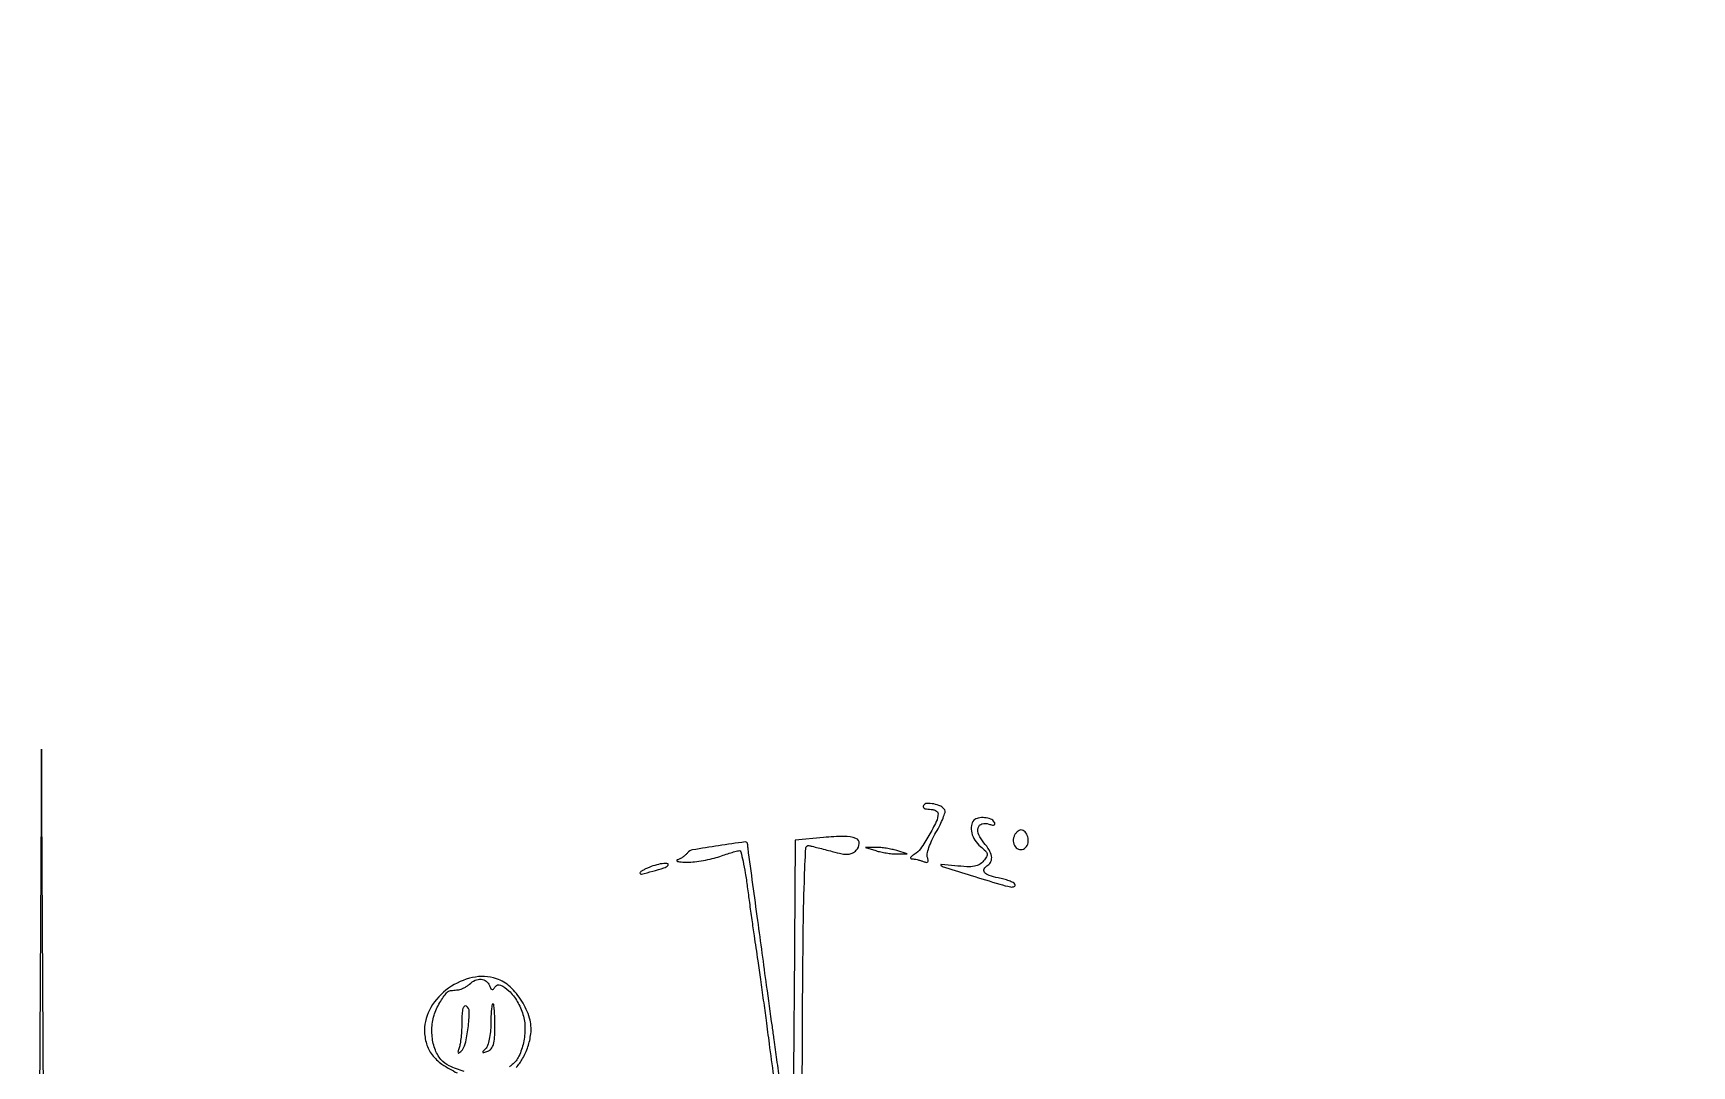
# Model space of a CAD drawing. Extents: x 24 to 1546, y 0 to 2379.
# Drawn here: x 1145.5 to 1546, y 900 to 1149.5 of the extents above; entities that cross this region are included whole.
import ezdxf

# ---------------------------------------------------------------- set-up
doc = ezdxf.new("R2010")
doc.units = 0
doc.header["$MEASUREMENT"] = 0
doc.layers.get('0').update_dxf_attribs({"linetype": 'CONTINUOUS'})

msp = doc.modelspace()

# ---------------------------------------------------------------- linework, layer by layer
for points in [[(1448.974176, 595.301221, -0.000037), (1448.971655, 720.569876, -0.000031), (1448.986281, 846.00559, -0.414161)], [(1325.836586, 896.0634, 0.00016), (1325.087219, 901.513351, 0.000159), (1324.418469, 906.354078, 0.000545), (1323.979339, 909.5, -0.001045), (1322.608253, 919.394636, -0.000281), (1320.471571, 935.120878, -0.000034), (1318.111134, 952.576294, -0.018645), (1318.00807, 953.634847, 0.436326), (1317.437812, 954.103754, 0.003536), (1311.014453, 953.187108, 0.004973), (1304.737634, 952.182101, 0.181789), (1303.5, 951.459669, -0.044179), (1303.008067, 950.953445, -0.027675), (1302.353125, 950.449248, -0.027689), (1301.647267, 950.020961, -0.044585), (1301, 949.746613, 0.406994), (1300.904697, 949.566189, 0.274871), (1301.088513, 949.395896, 0.039277), (1301.995991, 949.275205, 0.011407), (1303.407704, 949.231579, 0.028757), (1305.19073, 949.319763, 0.016281), (1307.333126, 949.620526, 0.016214), (1309.480053, 950.065706, 0.025581), (1311.28343, 950.6, -0.005625), (1312.859414, 951.136179, -0.007359), (1314.312323, 951.58875, -0.005601), (1315.534749, 951.935039, -0.066308), (1316.022438, 952, -0.344823), (1316.365934, 951.731141, -0.006877), (1316.901944, 949.429688, -0.013246), (1317.441093, 946.604606, -0.008121), (1317.93384, 943.25, 0.00141), (1318.438552, 939.460911, 0.001069), (1319.012718, 935.307812, 0.001081), (1319.568288, 931.412745, 0.002522), (1320.005179, 928.5, -0.002834), (1320.464707, 925.423226, -0.000928), (1321.107723, 920.884375, -0.000925), (1321.802906, 915.842846, -0.001045), (1322.451264, 911, 0.000684), (1323.203137, 905.353021, 0.000276), (1324.244402, 897.64574, 0.000273)], [(1330.979825, 862), (1331.239912, 907.75, -0.001033), (1331.426971, 931.880208, -0.006163), (1331.705745, 944.466939, -0.004017), (1332.05363, 952.646615, -0.459637), (1332.808268, 953.230577, -0.009604), (1333.565069, 953.059508, -0.001617), (1335.005477, 952.699757, -0.001769), (1336.69559, 952.265459, -0.001571), (1338.450986, 951.801866, 0.014955), (1340.79987, 951.248335, 0.063313), (1342.238258, 951.140151, 0.102516), (1343.288551, 951.414727, 0.081524), (1344.242597, 952.099739, 0.188764), (1344.957356, 953.73414, 0.319546), (1344.17488, 954.929864, 0.096362), (1341.31881, 955.451424, 0.021755), (1336.368396, 955.178828), (1329.5, 954.5), (1329.23561, 916.568943, -0.000814), (1329.110354, 902.001601, -0.00134), (1328.951359, 889.682609, -0.000103)], [(1262.158722, 899.64485, 0.054783), (1263.686273, 901.756225, 0.0494), (1264.96162, 904.626413, 0.048343), (1265.660703, 907.711901, 0.104383), (1265.345773, 911.552627, 0.066623), (1263.500234, 915.65356, 0.066869), (1260.652279, 919.107967, 0.107667), (1257.38039, 921.039475, 0.133469), (1251.605485, 921.348174, 0.102698), (1245.808784, 918.782823, 0.103073), (1241.528035, 914.132616, 0.135478), (1240, 908.596713, 0.070768), (1240.459589, 905.365845, 0.093325), (1241.800757, 902.717145, 0.079078), (1244.209877, 900.435893, 0.037675), (1247.913437, 898.290708, -0.008086)], [(1249.528153, 898.676332, -0.034126), (1245.950008, 900.023867, -0.112894), (1243.963031, 901.544545, -0.090352), (1242.475771, 904.187818, -0.065854), (1241.801937, 907.498704, -0.063632), (1242.004175, 910.991847, -0.071828), (1243.08712, 914.170769, -0.017387), (1243.906818, 915.648261, -0.023487), (1244.754579, 916.919226, -0.021665), (1245.531242, 917.882538, -0.176036), (1246.020324, 918.15, -0.006779), (1246.484505, 918.214644, -0.00329), (1247.079408, 918.285312, -0.003262), (1247.69992, 918.350791, -0.004695), (1248.25, 918.4, 0.06899), (1248.823316, 918.526756, 0.032034), (1249.520982, 918.837813, 0.030975), (1250.223689, 919.264188, 0.037598), (1250.821429, 919.75, -0.083784), (1252.214202, 920.683447, -0.123627), (1253.656006, 920.941743, -0.147227), (1254.874052, 920.481747, -0.138613), (1255.670548, 919.416154, 0.028479), (1256.01678, 918.647768, 0.228312), (1256.319185, 918.421872, 0.270854), (1256.646964, 918.536482, 0.037978), (1257.086493, 919.139949, -0.375662), (1258.370409, 919.535031, -0.091928), (1260.348356, 918.171598, -0.062269), (1262.38599, 915.543745, -0.05942), (1263.752656, 912.45426, -0.072856), (1264.253416, 909.192352, -0.05471), (1263.881552, 905.574915, -0.057167), (1262.792282, 902.352392, -0.120622), (1261.142754, 900.313626, 0.026427), (1260.516748, 899.782806, 0.125903)]]:
    msp.add_lwpolyline(points, format="xyb")
msp.add_lwpolyline([(1148.021706, 892), (1147.749706, 934.25), (1147.477706, 976.5), (1147.238853, 934.25), (1147, 892)])
for points in [[(1360.441979, 962.90612, 0.229469), (1360.406779, 962.563729, 0.171247), (1360.651306, 962.266173, 0.093288), (1361.190807, 962.064536, 0.042935), (1361.940983, 962, -0.048529), (1362.728963, 961.92334, -0.068529), (1363.395164, 961.694548, -0.088713), (1363.843886, 961.357224, -0.189526), (1364, 960.960162, -0.112284), (1363.555142, 959.004193, -0.019863), (1361.78356, 955.658563, -0.02), (1359.750362, 952.463331, -0.109625), (1358.257034, 951.084036, 0.02743), (1357.653426, 950.686677, 0.106435), (1357.359291, 950.352455, 0.352377), (1357.395675, 950.137887, 0.176608), (1357.668213, 950.030409, -0.03526), (1358.228045, 949.976208, -0.015337), (1358.961244, 949.829351, -0.015089), (1359.734052, 949.624987, -0.019429), (1360.429553, 949.388659, 0.039298), (1361.156591, 949.173402, 0.24469), (1361.519108, 949.273986, 0.259165), (1361.63159, 949.621514, 0.043091), (1361.430007, 950.321804, -0.146142), (1361.363086, 951.198589, -0.028373), (1361.792462, 952.745326, -0.027979), (1362.521719, 954.552993, -0.022677), (1363.496164, 956.403242, 0.016758), (1364.473784, 958.207408, 0.023888), (1365.208902, 959.874541, 0.021416), (1365.674116, 961.256551, 0.211955), (1365.593082, 961.849391, 0.1447), (1364.626052, 962.714484, 0.060091), (1362.947202, 963.275267, 0.062068), (1361.291186, 963.405303, 0.247795)], [(1372.666667, 959.333333, 0.163985), (1372.031251, 958.051861, 0.094356), (1372.123338, 956.313074, 0.081877), (1372.898762, 954.501565, 0.080748), (1374.217567, 953.024908, -0.023037), (1375.425144, 951.951331, -0.145751), (1375.821234, 951.240788, -0.18722), (1375.712315, 950.525314, -0.0429), (1375.001894, 949.502282, -0.090239), (1374.00275, 948.663986, -0.088791), (1372.766772, 948.225421, -0.053618), (1370.973682, 948.123605, -0.013276), (1368.034327, 948.350279, 0.006369), (1364.783454, 948.646201, 0.793722), (1364.708633, 948.410218, 0.058219), (1365.813404, 947.917224, 0.001046), (1372, 945.994489, 0.001834), (1378.899132, 943.893799, 0.023771), (1381.505664, 943.243858, 0.15891), (1382.409234, 943.351297, 0.449826), (1382.570062, 943.886637, 0.140047), (1382.149135, 944.270163, 0.024227), (1381.151688, 944.70631, 0.024702), (1379.895482, 945.114776, 0.019886), (1378.511045, 945.43195, -0.034007), (1376.331067, 945.996568, -0.141811), (1375.225213, 946.75827, -0.308932), (1375.150785, 947.615286, -0.12682), (1376, 948.5, 0.158324), (1376.77272, 949.411508, 0.140966), (1376.908327, 950.650084, 0.093892), (1376.334004, 952.183945, 0.042261), (1375.062463, 953.927979, -0.073404), (1373.831824, 955.856829, -0.171231), (1373.6931, 957.540928, -0.268244), (1374.601403, 958.45701, -0.144199), (1376.243654, 958.422667, 0.023953), (1377.10882, 958.193038, 0.139169), (1377.575144, 958.223404, 0.3545), (1377.720484, 958.461606, 0.105406), (1377.566212, 958.892866, 0.161947), (1376.699836, 959.616872, 0.071459), (1375.229817, 959.964689, 0.07084), (1373.703763, 959.885593, 0.149134)], [(1382.335833, 955.432783, 0.13575), (1382.191905, 953.946818, 0.158748), (1382.853817, 952.700354, 0.198612), (1383.994798, 952.250389, 0.194633), (1385.132783, 952.732783, 0.155991), (1385.722282, 953.876502, 0.106879), (1385.653842, 955.346404, 0.11812), (1385.004171, 956.550952, 0.213408), (1384, 957, 0.125507), (1383.549001, 956.884981, 0.064084), (1383.072758, 956.53963, 0.057495), (1382.644856, 956.03215, 0.054869)], [(1349, 952, 0.023338), (1350.138715, 951.69309, 0.014456), (1351.5, 951.434548, 0.014493), (1352.861949, 951.256773, 0.025208), (1354, 951.19936), (1356.5, 951.19936), (1354, 952, 0.023338), (1352.861285, 952.30691, 0.014456), (1351.5, 952.565452, 0.014493), (1350.138051, 952.743227, 0.025208), (1349, 952.80064), (1346.5, 952.80064)], [(1294.25, 947.968838, 0.016547), (1293.387953, 947.588744, 0.024386), (1292.660938, 947.194277, 0.021679), (1292.115313, 946.829547, 0.238948), (1292, 946.60203, 0.485388), (1292.346809, 946.328949, 0.007779), (1295.115653, 947.042802, 0.01228), (1297.793969, 947.84916, 0.117639), (1298.802478, 948.469144, 0.577277), (1298.704781, 948.833916, 0.093137), (1297.77427, 948.905034, 0.039274), (1296.070952, 948.581044, 0.028937)], [(1249, 910.640804, -0.012862), (1248.952442, 908.792342, -0.012695), (1248.809891, 906.940674, -0.012656), (1248.602994, 905.327183, -0.046727), (1248.352821, 904.331787, 0.014807), (1248.086177, 903.499388, 0.188643), (1248.115936, 903.178623, 0.455303), (1248.31039, 903.12879, 0.037601), (1248.770555, 903.5, 0.147452), (1249.83671, 905.344799, 0.02768), (1250.526823, 909.227814, 0.023977), (1250.810017, 913.12182, 0.266523), (1250.095814, 914.440784, 0.333026), (1249.62839, 914.398897, 0.14034), (1249.273372, 913.83215, 0.05487), (1249.060225, 912.59879, 0.015376)], [(1256, 910.2, -0.023798), (1255.908093, 908.270084, -0.027074), (1255.632812, 906.440097, -0.027763), (1255.233523, 904.93279, -0.117346), (1254.75, 904.140754, 0.009992), (1254.10202, 903.461353, 0.377046), (1254.097977, 903.265306, 0.309425), (1254.307933, 903.20717, 0.008433), (1255.25, 903.547743, 0.13227), (1256.101841, 904.164638, 0.100295), (1256.637992, 905.191766, 0.056167), (1256.921963, 906.856572, 0.014183), (1257, 909.606989, 0.008696), (1256.964033, 911.674777, 0.014417), (1256.853125, 913.415803, 0.008063), (1256.699647, 914.823817, 0.378144), (1256.5, 915, 0.372647), (1256.301003, 914.827772, 0.010045), (1256.146875, 913.59, 0.016176), (1256.035977, 912.040378, 0.009773)]]:
    msp.add_lwpolyline(points, format="xyb", close=True)

doc.saveas('drawing.dxf')
